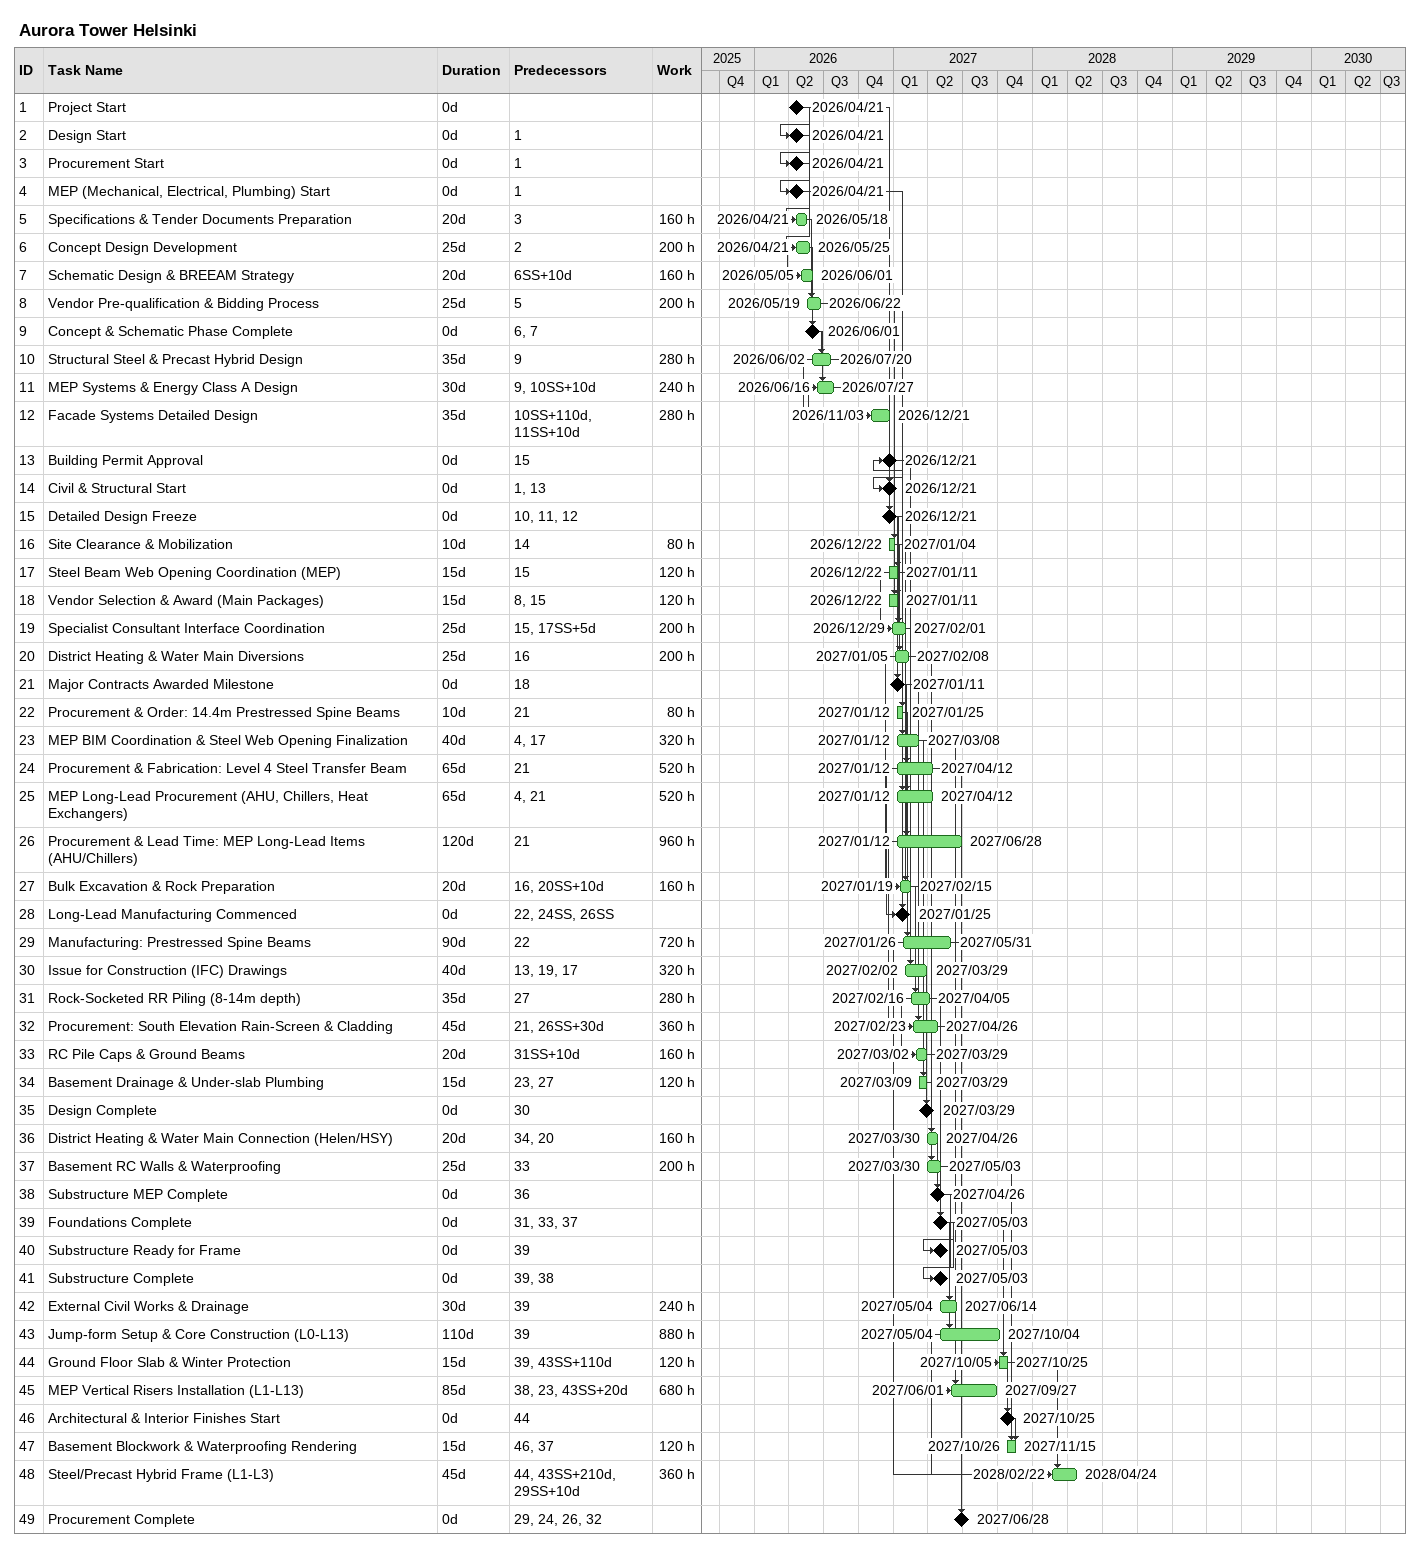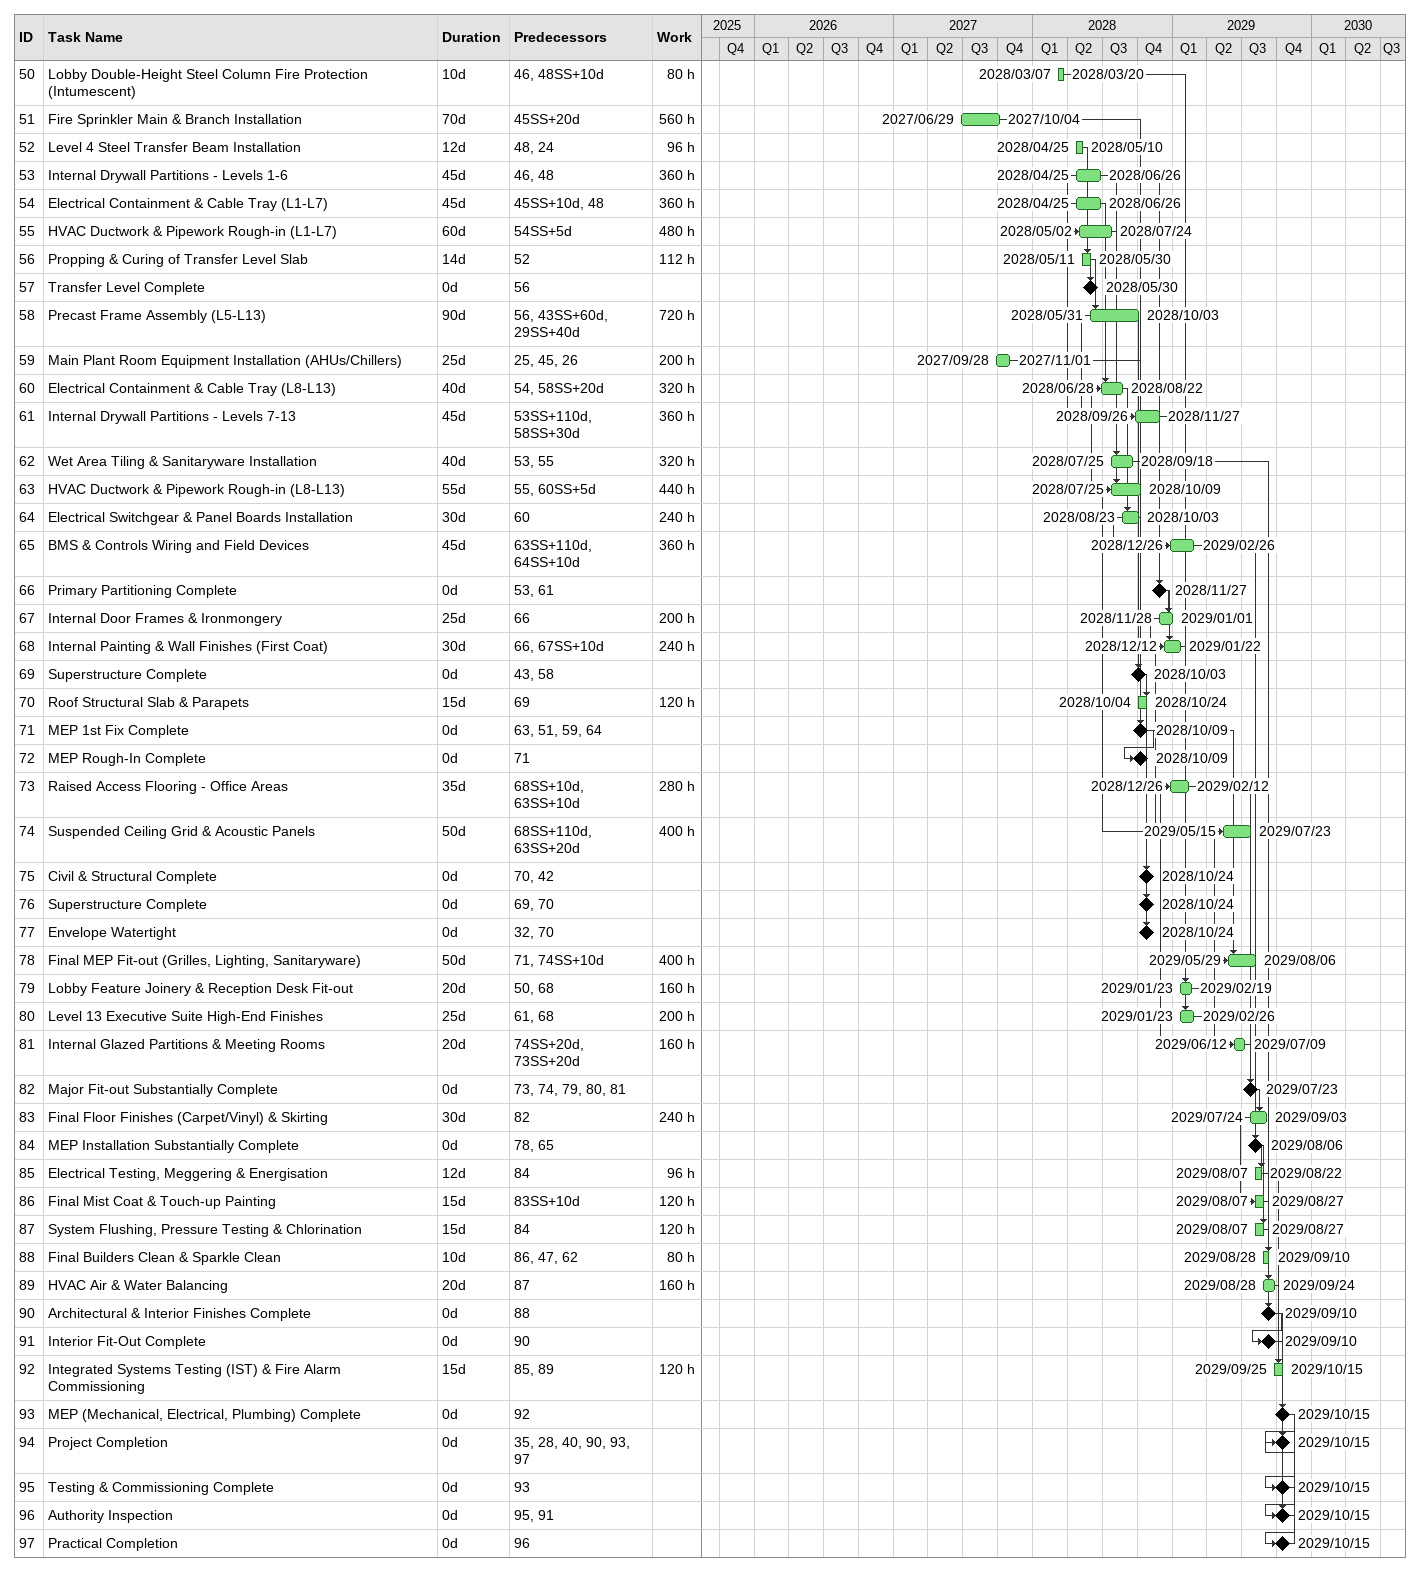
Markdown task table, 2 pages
Aurora Tower Helsinki

| ID | Task | Duration | Start | Finish | Predecessors | Work (h) |
|---|---|---|---|---|---|---|
| 1 | Project Start | 0d | 2026-04-21 | 2026-04-21 |  |  |
| 2 | Design Start | 0d | 2026-04-21 | 2026-04-21 | 1 |  |
| 3 | Procurement Start | 0d | 2026-04-21 | 2026-04-21 | 1 |  |
| 4 | MEP (Mechanical, Electrical, Plumbing) Start | 0d | 2026-04-21 | 2026-04-21 | 1 |  |
| 5 | Specifications & Tender Documents Preparation | 20d | 2026-04-21 | 2026-05-18 | 3 | 160 |
| 6 | Concept Design Development | 25d | 2026-04-21 | 2026-05-25 | 2 | 200 |
| 7 | Schematic Design & BREEAM Strategy | 20d | 2026-05-05 | 2026-06-01 | 6SS+10d | 160 |
| 8 | Vendor Pre-qualification & Bidding Process | 25d | 2026-05-19 | 2026-06-22 | 5 | 200 |
| 9 | Concept & Schematic Phase Complete | 0d | 2026-06-01 | 2026-06-01 | 6, 7 |  |
| 10 | Structural Steel & Precast Hybrid Design | 35d | 2026-06-02 | 2026-07-20 | 9 | 280 |
| 11 | MEP Systems & Energy Class A Design | 30d | 2026-06-16 | 2026-07-27 | 9, 10SS+10d | 240 |
| 12 | Facade Systems Detailed Design | 35d | 2026-11-03 | 2026-12-21 | 10SS+110d, 11SS+10d | 280 |
| 13 | Building Permit Approval | 0d | 2026-12-21 | 2026-12-21 | 15 |  |
| 14 | Civil & Structural Start | 0d | 2026-12-21 | 2026-12-21 | 1, 13 |  |
| 15 | Detailed Design Freeze | 0d | 2026-12-21 | 2026-12-21 | 10, 11, 12 |  |
| 16 | Site Clearance & Mobilization | 10d | 2026-12-22 | 2027-01-04 | 14 | 80 |
| 17 | Steel Beam Web Opening Coordination (MEP) | 15d | 2026-12-22 | 2027-01-11 | 15 | 120 |
| 18 | Vendor Selection & Award (Main Packages) | 15d | 2026-12-22 | 2027-01-11 | 8, 15 | 120 |
| 19 | Specialist Consultant Interface Coordination | 25d | 2026-12-29 | 2027-02-01 | 15, 17SS+5d | 200 |
| 20 | District Heating & Water Main Diversions | 25d | 2027-01-05 | 2027-02-08 | 16 | 200 |
| 21 | Major Contracts Awarded Milestone | 0d | 2027-01-11 | 2027-01-11 | 18 |  |
| 22 | Procurement & Order: 14.4m Prestressed Spine Beams | 10d | 2027-01-12 | 2027-01-25 | 21 | 80 |
| 23 | MEP BIM Coordination & Steel Web Opening Finalization | 40d | 2027-01-12 | 2027-03-08 | 4, 17 | 320 |
| 24 | Procurement & Fabrication: Level 4 Steel Transfer Beam | 65d | 2027-01-12 | 2027-04-12 | 21 | 520 |
| 25 | MEP Long-Lead Procurement (AHU, Chillers, Heat Exchangers) | 65d | 2027-01-12 | 2027-04-12 | 4, 21 | 520 |
| 26 | Procurement & Lead Time: MEP Long-Lead Items (AHU/Chillers) | 120d | 2027-01-12 | 2027-06-28 | 21 | 960 |
| 27 | Bulk Excavation & Rock Preparation | 20d | 2027-01-19 | 2027-02-15 | 16, 20SS+10d | 160 |
| 28 | Long-Lead Manufacturing Commenced | 0d | 2027-01-25 | 2027-01-25 | 22, 24SS, 26SS |  |
| 29 | Manufacturing: Prestressed Spine Beams | 90d | 2027-01-26 | 2027-05-31 | 22 | 720 |
| 30 | Issue for Construction (IFC) Drawings | 40d | 2027-02-02 | 2027-03-29 | 13, 19, 17 | 320 |
| 31 | Rock-Socketed RR Piling (8-14m depth) | 35d | 2027-02-16 | 2027-04-05 | 27 | 280 |
| 32 | Procurement: South Elevation Rain-Screen & Cladding | 45d | 2027-02-23 | 2027-04-26 | 21, 26SS+30d | 360 |
| 33 | RC Pile Caps & Ground Beams | 20d | 2027-03-02 | 2027-03-29 | 31SS+10d | 160 |
| 34 | Basement Drainage & Under-slab Plumbing | 15d | 2027-03-09 | 2027-03-29 | 23, 27 | 120 |
| 35 | Design Complete | 0d | 2027-03-29 | 2027-03-29 | 30 |  |
| 36 | District Heating & Water Main Connection (Helen/HSY) | 20d | 2027-03-30 | 2027-04-26 | 34, 20 | 160 |
| 37 | Basement RC Walls & Waterproofing | 25d | 2027-03-30 | 2027-05-03 | 33 | 200 |
| 38 | Substructure MEP Complete | 0d | 2027-04-26 | 2027-04-26 | 36 |  |
| 39 | Foundations Complete | 0d | 2027-05-03 | 2027-05-03 | 31, 33, 37 |  |
| 40 | Substructure Ready for Frame | 0d | 2027-05-03 | 2027-05-03 | 39 |  |
| 41 | Substructure Complete | 0d | 2027-05-03 | 2027-05-03 | 39, 38 |  |
| 42 | External Civil Works & Drainage | 30d | 2027-05-04 | 2027-06-14 | 39 | 240 |
| 43 | Jump-form Setup & Core Construction (L0-L13) | 110d | 2027-05-04 | 2027-10-04 | 39 | 880 |
| 44 | Ground Floor Slab & Winter Protection | 15d | 2027-10-05 | 2027-10-25 | 39, 43SS+110d | 120 |
| 45 | MEP Vertical Risers Installation (L1-L13) | 85d | 2027-06-01 | 2027-09-27 | 38, 23, 43SS+20d | 680 |
| 46 | Architectural & Interior Finishes Start | 0d | 2027-10-25 | 2027-10-25 | 44 |  |
| 47 | Basement Blockwork & Waterproofing Rendering | 15d | 2027-10-26 | 2027-11-15 | 46, 37 | 120 |
| 48 | Steel/Precast Hybrid Frame (L1-L3) | 45d | 2028-02-22 | 2028-04-24 | 44, 43SS+210d, 29SS+10d | 360 |
| 49 | Procurement Complete | 0d | 2027-06-28 | 2027-06-28 | 29, 24, 26, 32 |  |
| 50 | Lobby Double-Height Steel Column Fire Protection (Intumescent) | 10d | 2028-03-07 | 2028-03-20 | 46, 48SS+10d | 80 |
| 51 | Fire Sprinkler Main & Branch Installation | 70d | 2027-06-29 | 2027-10-04 | 45SS+20d | 560 |
| 52 | Level 4 Steel Transfer Beam Installation | 12d | 2028-04-25 | 2028-05-10 | 48, 24 | 96 |
| 53 | Internal Drywall Partitions - Levels 1-6 | 45d | 2028-04-25 | 2028-06-26 | 46, 48 | 360 |
| 54 | Electrical Containment & Cable Tray (L1-L7) | 45d | 2028-04-25 | 2028-06-26 | 45SS+10d, 48 | 360 |
| 55 | HVAC Ductwork & Pipework Rough-in (L1-L7) | 60d | 2028-05-02 | 2028-07-24 | 54SS+5d | 480 |
| 56 | Propping & Curing of Transfer Level Slab | 14d | 2028-05-11 | 2028-05-30 | 52 | 112 |
| 57 | Transfer Level Complete | 0d | 2028-05-30 | 2028-05-30 | 56 |  |
| 58 | Precast Frame Assembly (L5-L13) | 90d | 2028-05-31 | 2028-10-03 | 56, 43SS+60d, 29SS+40d | 720 |
| 59 | Main Plant Room Equipment Installation (AHUs/Chillers) | 25d | 2027-09-28 | 2027-11-01 | 25, 45, 26 | 200 |
| 60 | Electrical Containment & Cable Tray (L8-L13) | 40d | 2028-06-28 | 2028-08-22 | 54, 58SS+20d | 320 |
| 61 | Internal Drywall Partitions - Levels 7-13 | 45d | 2028-09-26 | 2028-11-27 | 53SS+110d, 58SS+30d | 360 |
| 62 | Wet Area Tiling & Sanitaryware Installation | 40d | 2028-07-25 | 2028-09-18 | 53, 55 | 320 |
| 63 | HVAC Ductwork & Pipework Rough-in (L8-L13) | 55d | 2028-07-25 | 2028-10-09 | 55, 60SS+5d | 440 |
| 64 | Electrical Switchgear & Panel Boards Installation | 30d | 2028-08-23 | 2028-10-03 | 60 | 240 |
| 65 | BMS & Controls Wiring and Field Devices | 45d | 2028-12-26 | 2029-02-26 | 63SS+110d, 64SS+10d | 360 |
| 66 | Primary Partitioning Complete | 0d | 2028-11-27 | 2028-11-27 | 53, 61 |  |
| 67 | Internal Door Frames & Ironmongery | 25d | 2028-11-28 | 2029-01-01 | 66 | 200 |
| 68 | Internal Painting & Wall Finishes (First Coat) | 30d | 2028-12-12 | 2029-01-22 | 66, 67SS+10d | 240 |
| 69 | Superstructure Complete | 0d | 2028-10-03 | 2028-10-03 | 43, 58 |  |
| 70 | Roof Structural Slab & Parapets | 15d | 2028-10-04 | 2028-10-24 | 69 | 120 |
| 71 | MEP 1st Fix Complete | 0d | 2028-10-09 | 2028-10-09 | 63, 51, 59, 64 |  |
| 72 | MEP Rough-In Complete | 0d | 2028-10-09 | 2028-10-09 | 71 |  |
| 73 | Raised Access Flooring - Office Areas | 35d | 2028-12-26 | 2029-02-12 | 68SS+10d, 63SS+10d | 280 |
| 74 | Suspended Ceiling Grid & Acoustic Panels | 50d | 2029-05-15 | 2029-07-23 | 68SS+110d, 63SS+20d | 400 |
| 75 | Civil & Structural Complete | 0d | 2028-10-24 | 2028-10-24 | 70, 42 |  |
| 76 | Superstructure Complete | 0d | 2028-10-24 | 2028-10-24 | 69, 70 |  |
| 77 | Envelope Watertight | 0d | 2028-10-24 | 2028-10-24 | 32, 70 |  |
| 78 | Final MEP Fit-out (Grilles, Lighting, Sanitaryware) | 50d | 2029-05-29 | 2029-08-06 | 71, 74SS+10d | 400 |
| 79 | Lobby Feature Joinery & Reception Desk Fit-out | 20d | 2029-01-23 | 2029-02-19 | 50, 68 | 160 |
| 80 | Level 13 Executive Suite High-End Finishes | 25d | 2029-01-23 | 2029-02-26 | 61, 68 | 200 |
| 81 | Internal Glazed Partitions & Meeting Rooms | 20d | 2029-06-12 | 2029-07-09 | 74SS+20d, 73SS+20d | 160 |
| 82 | Major Fit-out Substantially Complete | 0d | 2029-07-23 | 2029-07-23 | 73, 74, 79, 80, 81 |  |
| 83 | Final Floor Finishes (Carpet/Vinyl) & Skirting | 30d | 2029-07-24 | 2029-09-03 | 82 | 240 |
| 84 | MEP Installation Substantially Complete | 0d | 2029-08-06 | 2029-08-06 | 78, 65 |  |
| 85 | Electrical Testing, Meggering & Energisation | 12d | 2029-08-07 | 2029-08-22 | 84 | 96 |
| 86 | Final Mist Coat & Touch-up Painting | 15d | 2029-08-07 | 2029-08-27 | 83SS+10d | 120 |
| 87 | System Flushing, Pressure Testing & Chlorination | 15d | 2029-08-07 | 2029-08-27 | 84 | 120 |
| 88 | Final Builders Clean & Sparkle Clean | 10d | 2029-08-28 | 2029-09-10 | 86, 47, 62 | 80 |
| 89 | HVAC Air & Water Balancing | 20d | 2029-08-28 | 2029-09-24 | 87 | 160 |
| 90 | Architectural & Interior Finishes Complete | 0d | 2029-09-10 | 2029-09-10 | 88 |  |
| 91 | Interior Fit-Out Complete | 0d | 2029-09-10 | 2029-09-10 | 90 |  |
| 92 | Integrated Systems Testing (IST) & Fire Alarm Commissioning | 15d | 2029-09-25 | 2029-10-15 | 85, 89 | 120 |
| 93 | MEP (Mechanical, Electrical, Plumbing) Complete | 0d | 2029-10-15 | 2029-10-15 | 92 |  |
| 94 | Project Completion | 0d | 2029-10-15 | 2029-10-15 | 35, 28, 40, 90, 93, 97 |  |
| 95 | Testing & Commissioning Complete | 0d | 2029-10-15 | 2029-10-15 | 93 |  |
| 96 | Authority Inspection | 0d | 2029-10-15 | 2029-10-15 | 95, 91 |  |
| 97 | Practical Completion | 0d | 2029-10-15 | 2029-10-15 | 96 |  |
